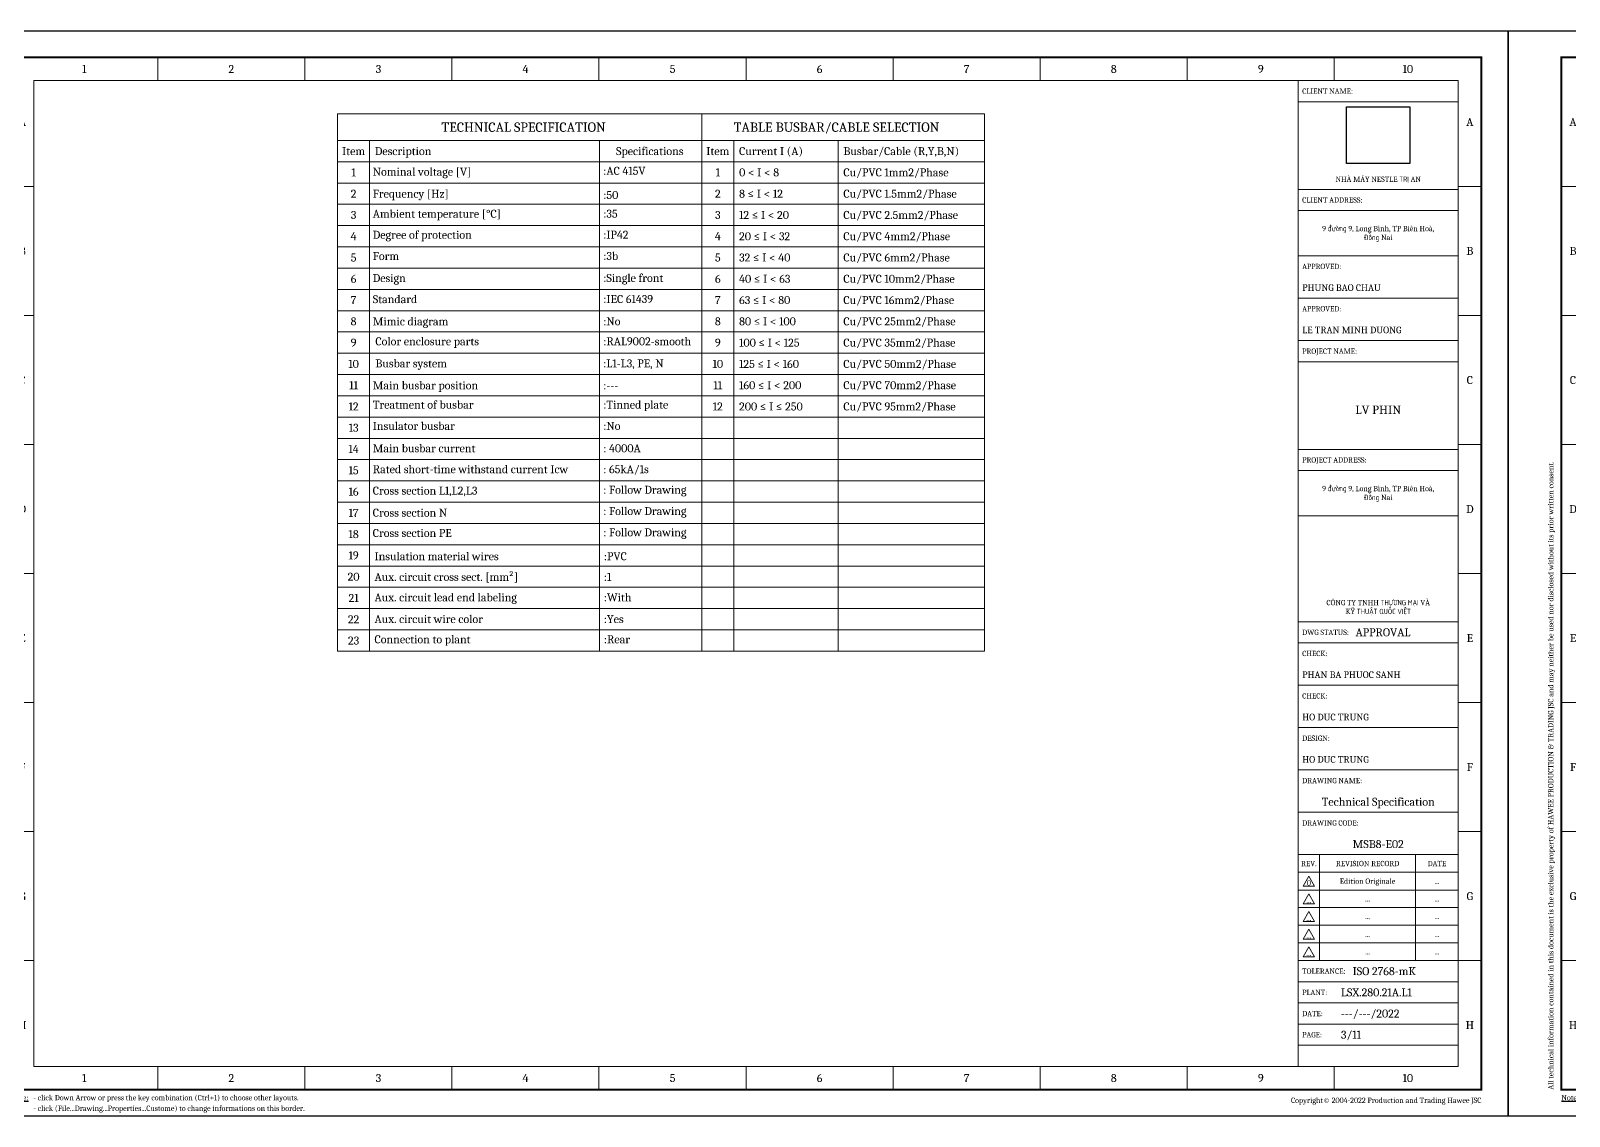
# Model space of a CAD drawing. Header units: millimetres. Extents: x -116965 to 323937, y 291661 to 566926.
# Drawn here: x -82912 to -74837, y 323790 to 329491 of the extents above; entities that cross this region are included whole.
import ezdxf
from ezdxf.enums import TextEntityAlignment as Align

# ---------------------------------------------------------------- set-up
doc = ezdxf.new("R2010")
doc.units = ezdxf.units.MM
doc.layers.get('0').update_dxf_attribs({"lineweight": 18})
doc.styles.add('hwBorder', font='Cambria.ttf')
doc.styles.add('hwTech', font='Cambria.ttf')
picture_1 = doc.add_image_def('image1.png', size_in_pixel=(430, 385))

# ---------------------------------------------------------------- blocks, each defined once
blk = doc.blocks.new('*U1980')
at = {"color": 5}
for p, q in [((37.57, 198.62), (37.57, 194.28)), ((65.14, 198.62), (65.14, 194.28)), ((92.7, 198.62), (92.7, 194.28)), ((120.27, 198.62), (120.27, 194.28)), ((147.84, 198.62), (147.84, 194.28)), ((175.41, 198.62), (175.41, 194.28)), ((202.98, 198.62), (202.98, 194.28)), ((230.54, 198.62), (230.54, 194.28)), ((258.11, 198.62), (258.11, 194.28)), ((10, 174.42), (14.34, 174.42)), ((285.68, 174.42), (281.34, 174.42)), ((10, 150.22), (14.34, 150.22)), ((285.68, 150.22), (281.34, 150.22)), ((10, 126.01), (14.34, 126.01)), ((285.68, 126.01), (281.34, 126.01)), ((10, 101.81), (14.34, 101.81)), ((285.68, 101.81), (281.34, 101.81)), ((10, 77.61), (14.34, 77.61)), ((285.68, 77.61), (281.34, 77.61)), ((10, 53.41), (14.34, 53.41)), ((285.68, 53.41), (281.34, 53.41)), ((10, 29.2), (14.34, 29.2)), ((285.68, 29.2), (281.34, 29.2)), ((37.57, 5), (37.57, 9.34)), ((65.14, 5), (65.14, 9.34)), ((92.7, 5), (92.7, 9.34)), ((120.27, 5), (120.27, 9.34)), ((147.84, 5), (147.84, 9.34)), ((175.41, 5), (175.41, 9.34)), ((202.98, 5), (202.98, 9.34)), ((230.54, 5), (230.54, 9.34)), ((258.11, 5), (258.11, 9.34))]:
    blk.add_line(p, q, dxfattribs=at)
at = {"color": 5, "const_width": 0.35}
blk.add_lwpolyline([(10, 198.62), (285.68, 198.62), (285.68, 5), (10, 5)], close=True, dxfattribs=at)
at = {"color": 5}
for points in [[(14.34, 194.28), (281.34, 194.28), (281.34, 9.34), (14.34, 9.34)], [(251.34, 194.28), (281.34, 194.28), (281.34, 190.31), (251.34, 190.31)], [(251.34, 190.31), (281.34, 190.31), (281.34, 173.87), (251.34, 173.87)], [(251.34, 173.87), (281.34, 173.87), (281.34, 169.9), (251.34, 169.9)], [(251.34, 173.87), (281.34, 173.87), (281.34, 169.9), (251.34, 169.9)], [(251.34, 169.9), (281.34, 169.9), (281.34, 153.45), (251.34, 153.45)], [(251.34, 169.9), (281.34, 169.9), (281.34, 161.4), (251.34, 161.4)], [(251.34, 161.4), (281.34, 161.4), (281.34, 153.45), (251.34, 153.45)], [(251.34, 153.45), (281.34, 153.45), (281.34, 145.51), (251.34, 145.51)], [(251.34, 145.51), (281.34, 145.51), (281.34, 141.54), (251.34, 141.54)], [(251.34, 141.54), (281.34, 141.54), (281.34, 125.1), (251.34, 125.1)], [(251.34, 125.1), (281.34, 125.1), (281.34, 121.12), (251.34, 121.12)], [(251.34, 121.12), (281.34, 121.12), (281.34, 112.63), (251.34, 112.63)], [(251.34, 92.76), (281.34, 92.76), (281.34, 112.63), (251.34, 112.63)], [(251.34, 92.76), (281.34, 92.76), (281.34, 88.79), (251.34, 88.79)], [(251.34, 80.85), (281.34, 80.85), (281.34, 88.79), (251.34, 88.79)], [(251.34, 72.9), (281.34, 72.9), (281.34, 80.85), (251.34, 80.85)], [(251.34, 64.96), (281.34, 64.96), (281.34, 72.9), (251.34, 72.9)], [(251.34, 57.01), (281.34, 57.01), (281.34, 64.96), (251.34, 64.96)], [(251.34, 49.07), (281.34, 49.07), (281.34, 57.01), (251.34, 57.01)], [(251.34, 49.07), (255.34, 49.07), (255.34, 45.76), (251.34, 45.76)], [(255.34, 49.07), (273.34, 49.07), (273.34, 45.76), (255.34, 45.76)], [(273.34, 49.07), (281.34, 49.07), (281.34, 45.76), (273.34, 45.76)], [(251.34, 45.76), (255.34, 45.76), (255.34, 42.44), (251.34, 42.44)], [(255.34, 45.76), (273.34, 45.76), (273.34, 42.44), (255.34, 42.44)], [(273.34, 45.76), (281.34, 45.76), (281.34, 42.44), (273.34, 42.44)], [(251.34, 42.44), (255.34, 42.44), (255.34, 39.13), (251.34, 39.13)], [(255.34, 42.44), (273.34, 42.44), (273.34, 39.13), (255.34, 39.13)], [(273.34, 42.44), (281.34, 42.44), (281.34, 39.13), (273.34, 39.13)], [(251.34, 39.13), (255.34, 39.13), (255.34, 35.82), (251.34, 35.82)], [(255.34, 39.13), (273.34, 39.13), (273.34, 35.82), (255.34, 35.82)], [(273.34, 39.13), (281.34, 39.13), (281.34, 35.82), (273.34, 35.82)], [(251.34, 35.82), (255.34, 35.82), (255.34, 32.51), (251.34, 32.51)], [(255.34, 35.82), (273.34, 35.82), (273.34, 32.51), (255.34, 32.51)], [(273.34, 35.82), (281.34, 35.82), (281.34, 32.51), (273.34, 32.51)], [(251.34, 32.51), (255.34, 32.51), (255.34, 29.2), (251.34, 29.2)], [(255.34, 32.51), (273.34, 32.51), (273.34, 29.2), (255.34, 29.2)], [(273.34, 32.51), (281.34, 32.51), (281.34, 29.2), (273.34, 29.2)], [(251.34, 29.2), (281.34, 29.2), (281.34, 25.23), (251.34, 25.23)], [(251.34, 25.23), (281.34, 25.23), (281.34, 21.26), (251.34, 21.26)], [(251.34, 21.26), (281.34, 21.26), (281.34, 17.28), (251.34, 17.28)], [(251.34, 17.28), (281.34, 17.28), (281.34, 13.31), (251.34, 13.31)], [(251.34, 13.31), (281.34, 13.31), (281.34, 9.34), (251.34, 9.34)]]:
    blk.add_lwpolyline(points, close=True, dxfattribs=at)
at = {"color": 253}
for points in [[(253.34, 45.04), (252.26, 43.16), (254.42, 43.16)], [(253.34, 41.73), (252.26, 39.85), (254.42, 39.85)], [(253.34, 38.42), (252.26, 36.54), (254.42, 36.54)], [(253.34, 35.11), (252.26, 33.23), (254.42, 33.23)], [(253.34, 31.8), (252.26, 29.92), (254.42, 29.92)]]:
    blk.add_lwpolyline(points, close=True, dxfattribs=at)
at = {"layer": 'Defpoints', "color": 4}
blk.add_lwpolyline([(0, 203.62), (290.68, 203.62), (290.68, 0), (0, 0)], close=True, dxfattribs=at)
at = {"color": 253, "style": 'hwBorder'}
for s, height, p in [('1', 1.5, (23.78, 196.45)), ('2', 1.5, (51.35, 196.45)), ('3', 1.5, (78.92, 196.45)), ('4', 1.5, (106.49, 196.45)), ('5', 1.5, (134.06, 196.45)), ('6', 1.5, (161.62, 196.45)), ('7', 1.5, (189.19, 196.45)), ('8', 1.5, (216.76, 196.45)), ('9', 1.5, (244.33, 196.45)), ('10', 1.5, (271.89, 196.45)), ('A', 1.5, (12.17, 186.52)), ('A', 1.5, (283.51, 186.52)), ('B', 1.5, (12.17, 162.32)), ('B', 1.5, (283.51, 162.32)), ('C', 1.5, (12.17, 138.11)), ('C', 1.5, (283.51, 138.11)), ('D', 1.5, (12.17, 113.91)), ('D', 1.5, (283.51, 113.91)), ('E', 1.5, (12.17, 89.71)), ('E', 1.5, (283.51, 89.71)), ('F', 1.5, (12.17, 65.51)), ('F', 1.5, (283.51, 65.51)), ('REV.', 1, (253.34, 47.41)), ('REVISION RECORD', 1, (264.34, 47.41)), ('DATE', 1, (277.34, 47.41)), ('G', 1.5, (12.17, 41.3)), ('G', 1.5, (283.51, 41.3)), ('H', 1.5, (12.17, 17.1)), ('H', 1.5, (283.51, 17.1)), ('1', 1.5, (23.78, 7.17)), ('2', 1.5, (51.35, 7.17)), ('3', 1.5, (78.92, 7.17)), ('4', 1.5, (106.49, 7.17)), ('5', 1.5, (134.06, 7.17)), ('6', 1.5, (161.62, 7.17)), ('7', 1.5, (189.19, 7.17)), ('8', 1.5, (216.76, 7.17)), ('9', 1.5, (244.33, 7.17)), ('10', 1.5, (271.89, 7.17))]:
    blk.add_text(s, height=height, dxfattribs=at).set_placement(p, align=Align.MIDDLE_CENTER)
for s, height, p in [('CLIENT NAME:', 1, (252.09, 192.3)), ('CLIENT ADDRESS:', 1, (252.09, 171.88)), ('APPROVED:', 1, (252.09, 159.41)), ('PHUNG BAO CHAU', 1.25, (252.09, 155.44)), ('APPROVED:', 1, (252.09, 151.47)), ('LE TRAN MINH DUONG', 1.25, (252.09, 147.5)), ('PROJECT NAME:', 1, (252.09, 143.52)), ('PROJECT ADDRESS:', 1, (252.09, 123.11)), ('DWG STATUS:', 1, (252.09, 90.78)), ('CHECK:', 1, (252.09, 86.81)), ('PHAN BA PHUOC SANH', 1.25, (252.09, 82.83)), ('CHECK:', 1, (252.09, 78.86)), ('HO DUC TRUNG', 1.25, (252.09, 74.89)), ('DESIGN:', 1, (252.09, 70.92)), ('HO DUC TRUNG', 1.25, (252.09, 66.94)), ('DRAWING NAME:', 1, (252.09, 62.97)), ('DRAWING CODE:', 1, (252.09, 55.02)), ('TOLERANCE:', 1, (252.09, 27.22)), ('PLANT:', 1, (252.09, 23.24)), ('LSX.280.21A.L1', 1.5, (259.34, 23.24)), ('DATE:', 1, (252.09, 19.27)), ('---/---/2022', 1.5, (259.34, 19.27)), ('PAGE:', 1, (252.09, 15.3))]:
    blk.add_text(s, height=height, dxfattribs=at).set_placement(p, align=Align.MIDDLE_LEFT)
blk.add_text('All technical information contained in this document is the exclusive property of HAWEE PRODUCTION & TRADING JSC and may neither be used nor disclosed without its prior written consent. ', height=1, rotation=90, dxfattribs=at).set_placement((8, 5), align=Align.MIDDLE_LEFT)
at = {"color": 6, "style": 'hwBorder'}
blk.add_text('APPROVAL', height=1.5, dxfattribs=at).set_placement((262.09, 90.78), align=Align.MIDDLE_LEFT)
at = {"color": 253, "style": 'hwBorder'}
blk.add_text('Copyright© 2004-2022 Production and Trading Hawee JSC', height=1, dxfattribs=at).set_placement((285.68, 3), align=Align.MIDDLE_RIGHT)
at = {"color": 253, "char_height": 1, "attachment_point": 5, "style": 'hwBorder'}
for s, insert in [('NHÀ MÁY NESTLE TRỊ AN', (266.34, 175.67)), ('CÔNG TY TNHH THƯƠNG MẠI VÀ KỸ THUẬT QUỐC VIỆT', (266.34, 95.42))]:
    blk.add_mtext_dynamic_manual_height_columns(s, width=20.9263, gutter_width=12.5, heights=[0], dxfattribs=dict(at, insert=insert))
at = {"color": 253, "char_height": 1, "width": 30, "attachment_point": 5, "style": 'hwBorder'}
for insert in [(266.34, 165.54), (266.34, 116.77)]:
    blk.add_mtext('9 đường 9, Long Bình, TP Biên Hoà,\\PĐồng Nai', dxfattribs=dict(at, insert=insert))
at = {"color": 253, "insert": (266.34, 132.52), "char_height": 1.6, "width": 30, "attachment_point": 5, "line_spacing_factor": 0.75, "style": 'hwBorder'}
blk.add_mtext('LV PHIN', dxfattribs=at)
at = {"color": 6, "style": 'hwBorder', "flags": 8}
for tag, p in [("DWG'SNAME", (266.34, 59)), ("DWG'SCODE2", (266.34, 51.05))]:
    blk.add_attdef(tag, text='', height=1.5, dxfattribs=at).set_placement(p, align=Align.MIDDLE_CENTER)
at = {"color": 253, "style": 'hwBorder', "flags": 8}
for tag, p in [('REV_0', (253.34, 43.79)), ('REV_MODIFY0', (264.34, 44.1)), ('REV_DATE0', (277.34, 44.1)), ('REV_1', (253.34, 40.48)), ('REV_MODIFY1', (264.34, 40.79)), ('REV_DATE1', (277.34, 40.79)), ('REV_2', (253.34, 37.17)), ('REV_MODIFY2', (264.34, 37.48)), ('REV_DATE2', (277.34, 37.48)), ('REV_MODIFY3', (264.34, 34.17)), ('REV_DATE3', (277.34, 34.17)), ('REV_3', (253.34, 33.86)), ('REV_4', (253.34, 30.55)), ('REV_MODIFY4', (264.34, 30.86)), ('REV_DATE4', (277.34, 30.86))]:
    blk.add_attdef(tag, text='', height=1, dxfattribs=at).set_placement(p, align=Align.MIDDLE_CENTER)
at = {"color": 6, "style": 'hwBorder', "flags": 8}
for tag, p in [('TOLERANCE', (261.54, 27.22)), ('PAGE', (259.34, 15.3))]:
    blk.add_attdef(tag, text='', height=1.5, dxfattribs=at).set_placement(p, align=Align.MIDDLE_LEFT)
at = {"layer": 'Defpoints', "color": 253, "style": 'hwBorder'}
for s, p in [('%%UNote:', (10, 3.5)), ('- click Down Arrow or press the key combination (Ctrl+1) to choose other layouts.', (14.23, 3.5)), ('- click (File...Drawing...Properties...Custome) to change informations on this border.', (14.23, 1.5))]:
    blk.add_text(s, height=1, dxfattribs=at).set_placement(p, align=Align.MIDDLE_LEFT)
at = {"lineweight": -3, "ltscale": 5}
image = blk.add_image(picture_1, insert=(260.4, 178.75), size_in_units=(11.87, 10.63), dxfattribs=at)
image.dxf.flags = 7

msp = doc.modelspace()

# ---------------------------------------------------------------- linework, layer by layer
at = {"color": 0}
for points in [[(-81301.422602, 328914.732303), (-79389.589136, 328914.732303), (-79389.589136, 329054.441103), (-81301.422602, 329054.441103)], [(-79389.589136, 328914.732303), (-77906.347376, 328914.732303), (-77906.347376, 329054.441103), (-79389.589136, 329054.441103)], [(-81301.422602, 328802.965263), (-81133.772042, 328802.965263), (-81133.772042, 328914.732303), (-81301.422602, 328914.732303)], [(-81133.772042, 328802.965263), (-79927.632498, 328802.965263), (-79927.632498, 328914.732303), (-81133.772042, 328914.732303)], [(-79927.632498, 328802.965263), (-79389.589136, 328802.965263), (-79389.589136, 328914.732303), (-79927.632498, 328914.732303)], [(-79389.589136, 328802.965263), (-79221.938576, 328802.965263), (-79221.938576, 328914.732303), (-79389.589136, 328914.732303)], [(-79221.938576, 328802.965263), (-78674.745776, 328802.965263), (-78674.745776, 328914.732303), (-79221.938576, 328914.732303)], [(-78674.745776, 328802.965263), (-77906.347376, 328802.965263), (-77906.347376, 328914.732303), (-78674.745776, 328914.732303)], [(-81301.422602, 328691.198223), (-81133.772042, 328691.198223), (-81133.772042, 328802.965263), (-81301.422602, 328802.965263)], [(-81133.772042, 328691.198223), (-79927.632498, 328691.198223), (-79927.632498, 328802.965263), (-81133.772042, 328802.965263)], [(-79927.632498, 328691.198223), (-79389.589136, 328691.198223), (-79389.589136, 328802.965263), (-79927.632498, 328802.965263)], [(-79389.589136, 328691.198223), (-79221.938576, 328691.198223), (-79221.938576, 328802.965263), (-79389.589136, 328802.965263)], [(-79221.938576, 328691.198223), (-78674.745776, 328691.198223), (-78674.745776, 328802.965263), (-79221.938576, 328802.965263)], [(-78674.745776, 328691.198223), (-77906.347376, 328691.198223), (-77906.347376, 328802.965263), (-78674.745776, 328802.965263)], [(-81301.422602, 328579.431183), (-81133.772042, 328579.431183), (-81133.772042, 328691.198223), (-81301.422602, 328691.198223)], [(-81133.772042, 328579.431183), (-79927.632498, 328579.431183), (-79927.632498, 328691.198223), (-81133.772042, 328691.198223)], [(-79927.632498, 328579.431183), (-79389.589136, 328579.431183), (-79389.589136, 328691.198223), (-79927.632498, 328691.198223)], [(-79389.589136, 328579.431183), (-79221.938576, 328579.431183), (-79221.938576, 328691.198223), (-79389.589136, 328691.198223)], [(-79221.938576, 328579.431183), (-78674.745776, 328579.431183), (-78674.745776, 328691.198223), (-79221.938576, 328691.198223)], [(-78674.745776, 328579.431183), (-77906.347376, 328579.431183), (-77906.347376, 328691.198223), (-78674.745776, 328691.198223)], [(-78674.745776, 328579.431183), (-77906.347376, 328579.431183), (-77906.347376, 328691.198223), (-78674.745776, 328691.198223)], [(-81301.422602, 328467.664143), (-81133.772042, 328467.664143), (-81133.772042, 328579.431183), (-81301.422602, 328579.431183)], [(-81133.772042, 328467.664143), (-79927.632498, 328467.664143), (-79927.632498, 328579.431183), (-81133.772042, 328579.431183)], [(-79927.632498, 328467.664143), (-79389.589136, 328467.664143), (-79389.589136, 328579.431183), (-79927.632498, 328579.431183)], [(-79389.589136, 328467.664143), (-79221.938576, 328467.664143), (-79221.938576, 328579.431183), (-79389.589136, 328579.431183)], [(-78674.745776, 328467.664143), (-77906.347376, 328467.664143), (-77906.347376, 328579.431183), (-78674.745776, 328579.431183)], [(-81301.422602, 328355.897103), (-81133.772042, 328355.897103), (-81133.772042, 328467.664143), (-81301.422602, 328467.664143)], [(-81133.772042, 328355.897103), (-79927.632498, 328355.897103), (-79927.632498, 328467.664143), (-81133.772042, 328467.664143)], [(-79927.632498, 328355.897103), (-79389.589136, 328355.897103), (-79389.589136, 328467.664143), (-79927.632498, 328467.664143)], [(-79389.589136, 328355.897103), (-79221.938576, 328355.897103), (-79221.938576, 328467.664143), (-79389.589136, 328467.664143)], [(-79221.938576, 328355.897103), (-78674.745776, 328355.897103), (-78674.745776, 328467.664143), (-79221.938576, 328467.664143)], [(-78674.745776, 328355.897103), (-77906.347376, 328355.897103), (-77906.347376, 328467.664143), (-78674.745776, 328467.664143)], [(-81301.422602, 328244.130063), (-81133.772042, 328244.130063), (-81133.772042, 328355.897103), (-81301.422602, 328355.897103)], [(-81133.772042, 328244.130063), (-79927.632498, 328244.130063), (-79927.632498, 328355.897103), (-81133.772042, 328355.897103)], [(-79927.632498, 328244.130063), (-79389.589136, 328244.130063), (-79389.589136, 328355.897103), (-79927.632498, 328355.897103)], [(-79389.589136, 328244.130063), (-79221.938576, 328244.130063), (-79221.938576, 328355.897103), (-79389.589136, 328355.897103)], [(-78674.745776, 328244.130063), (-77906.347376, 328244.130063), (-77906.347376, 328355.897103), (-78674.745776, 328355.897103)], [(-81301.422602, 328132.363023), (-81133.772042, 328132.363023), (-81133.772042, 328244.130063), (-81301.422602, 328244.130063)], [(-81133.772042, 328132.363023), (-79927.632498, 328132.363023), (-79927.632498, 328244.130063), (-81133.772042, 328244.130063)], [(-79927.632498, 328132.363023), (-79389.589136, 328132.363023), (-79389.589136, 328244.130063), (-79927.632498, 328244.130063)], [(-79389.589136, 328132.363023), (-79221.938576, 328132.363023), (-79221.938576, 328244.130063), (-79389.589136, 328244.130063)], [(-79221.938576, 328132.363023), (-78674.745776, 328132.363023), (-78674.745776, 328244.130063), (-79221.938576, 328244.130063)], [(-78674.745776, 328132.363023), (-77906.347376, 328132.363023), (-77906.347376, 328244.130063), (-78674.745776, 328244.130063)], [(-81301.422602, 328020.595983), (-81133.772042, 328020.595983), (-81133.772042, 328132.363023), (-81301.422602, 328132.363023)], [(-81133.772042, 328020.595983), (-79927.632498, 328020.595983), (-79927.632498, 328132.363023), (-81133.772042, 328132.363023)], [(-79927.632498, 328020.595983), (-79389.589136, 328020.595983), (-79389.589136, 328132.363023), (-79927.632498, 328132.363023)], [(-79389.589136, 328020.595983), (-79221.938576, 328020.595983), (-79221.938576, 328132.363023), (-79389.589136, 328132.363023)], [(-79221.938576, 328020.595983), (-78674.745776, 328020.595983), (-78674.745776, 328132.363023), (-79221.938576, 328132.363023)], [(-78674.745776, 328020.595983), (-77906.347376, 328020.595983), (-77906.347376, 328132.363023), (-78674.745776, 328132.363023)], [(-81301.422602, 327908.828943), (-81133.772042, 327908.828943), (-81133.772042, 328020.595983), (-81301.422602, 328020.595983)], [(-81133.772042, 327908.828943), (-79927.632498, 327908.828943), (-79927.632498, 328020.595983), (-81133.772042, 328020.595983)], [(-79927.632498, 327908.828943), (-79389.589136, 327908.828943), (-79389.589136, 328020.595983), (-79927.632498, 328020.595983)], [(-79389.589136, 327908.828943), (-79221.938576, 327908.828943), (-79221.938576, 328020.595983), (-79389.589136, 328020.595983)], [(-79221.938576, 327908.828943), (-78674.745776, 327908.828943), (-78674.745776, 328020.595983), (-79221.938576, 328020.595983)], [(-78674.745776, 327908.828943), (-77906.347376, 327908.828943), (-77906.347376, 328020.595983), (-78674.745776, 328020.595983)], [(-81301.422602, 327797.061903), (-81133.772042, 327797.061903), (-81133.772042, 327908.828943), (-81301.422602, 327908.828943)], [(-81133.772042, 327797.061903), (-79927.632498, 327797.061903), (-79927.632498, 327908.828943), (-81133.772042, 327908.828943)], [(-79927.632498, 327797.061903), (-79389.589136, 327797.061903), (-79389.589136, 327908.828943), (-79927.632498, 327908.828943)], [(-79389.589136, 327797.061903), (-79221.938576, 327797.061903), (-79221.938576, 327908.828943), (-79389.589136, 327908.828943)], [(-79221.938576, 327797.061903), (-78674.745776, 327797.061903), (-78674.745776, 327908.828943), (-79221.938576, 327908.828943)], [(-78674.745776, 327797.061903), (-77906.347376, 327797.061903), (-77906.347376, 327908.828943), (-78674.745776, 327908.828943)], [(-81301.422602, 327685.294863), (-81133.772042, 327685.294863), (-81133.772042, 327797.061903), (-81301.422602, 327797.061903)], [(-81133.772042, 327685.294863), (-79927.632498, 327685.294863), (-79927.632498, 327797.061903), (-81133.772042, 327797.061903)], [(-79927.632498, 327685.294863), (-79389.589136, 327685.294863), (-79389.589136, 327797.061903), (-79927.632498, 327797.061903)], [(-79389.589136, 327685.294863), (-79221.938576, 327685.294863), (-79221.938576, 327797.061903), (-79389.589136, 327797.061903)], [(-79221.938576, 327685.294863), (-78674.745776, 327685.294863), (-78674.745776, 327797.061903), (-79221.938576, 327797.061903)], [(-78674.745776, 327685.294863), (-77906.347376, 327685.294863), (-77906.347376, 327797.061903), (-78674.745776, 327797.061903)], [(-81301.422602, 327573.527823), (-81133.772042, 327573.527823), (-81133.772042, 327685.294863), (-81301.422602, 327685.294863)], [(-81133.772042, 327573.527823), (-79927.632498, 327573.527823), (-79927.632498, 327685.294863), (-81133.772042, 327685.294863)], [(-79927.632498, 327573.527823), (-79389.589136, 327573.527823), (-79389.589136, 327685.294863), (-79927.632498, 327685.294863)], [(-79389.589136, 327573.527823), (-79221.938576, 327573.527823), (-79221.938576, 327685.294863), (-79389.589136, 327685.294863)], [(-79221.938576, 327573.527823), (-78674.745776, 327573.527823), (-78674.745776, 327685.294863), (-79221.938576, 327685.294863)], [(-78674.745776, 327573.527823), (-77906.347376, 327573.527823), (-77906.347376, 327685.294863), (-78674.745776, 327685.294863)], [(-81301.422602, 327461.760783), (-81133.772042, 327461.760783), (-81133.772042, 327573.527823), (-81301.422602, 327573.527823)], [(-81133.772042, 327461.760783), (-79927.632498, 327461.760783), (-79927.632498, 327573.527823), (-81133.772042, 327573.527823)], [(-79927.632498, 327461.760783), (-79389.589136, 327461.760783), (-79389.589136, 327573.527823), (-79927.632498, 327573.527823)], [(-79389.589136, 327461.760783), (-79221.938576, 327461.760783), (-79221.938576, 327573.527823), (-79389.589136, 327573.527823)], [(-79221.938576, 327461.760783), (-78674.745776, 327461.760783), (-78674.745776, 327573.527823), (-79221.938576, 327573.527823)], [(-78674.745776, 327461.760783), (-77906.347376, 327461.760783), (-77906.347376, 327573.527823), (-78674.745776, 327573.527823)], [(-81301.422602, 327349.993743), (-81133.772042, 327349.993743), (-81133.772042, 327461.760783), (-81301.422602, 327461.760783)], [(-81133.772042, 327349.993743), (-79927.632498, 327349.993743), (-79927.632498, 327461.760783), (-81133.772042, 327461.760783)], [(-79927.632498, 327349.993743), (-79389.589136, 327349.993743), (-79389.589136, 327461.760783), (-79927.632498, 327461.760783)], [(-79389.589136, 327349.993743), (-79221.938576, 327349.993743), (-79221.938576, 327461.760783), (-79389.589136, 327461.760783)], [(-79221.938576, 327349.993743), (-78674.745776, 327349.993743), (-78674.745776, 327461.760783), (-79221.938576, 327461.760783)], [(-78674.745776, 327349.993743), (-77906.347376, 327349.993743), (-77906.347376, 327461.760783), (-78674.745776, 327461.760783)], [(-81301.422602, 327238.226703), (-81133.772042, 327238.226703), (-81133.772042, 327349.993743), (-81301.422602, 327349.993743)], [(-81133.772042, 327238.226703), (-79927.632498, 327238.226703), (-79927.632498, 327349.993743), (-81133.772042, 327349.993743)], [(-79927.632498, 327238.226703), (-79389.589136, 327238.226703), (-79389.589136, 327349.993743), (-79927.632498, 327349.993743)], [(-79389.589136, 327238.226703), (-79221.938576, 327238.226703), (-79221.938576, 327349.993743), (-79389.589136, 327349.993743)], [(-79221.938576, 327238.226703), (-78674.745776, 327238.226703), (-78674.745776, 327349.993743), (-79221.938576, 327349.993743)], [(-78674.745776, 327238.226703), (-77906.347376, 327238.226703), (-77906.347376, 327349.993743), (-78674.745776, 327349.993743)], [(-81301.422602, 327126.459663), (-81133.772042, 327126.459663), (-81133.772042, 327238.226703), (-81301.422602, 327238.226703)], [(-81133.772042, 327126.459663), (-79927.632498, 327126.459663), (-79927.632498, 327238.226703), (-81133.772042, 327238.226703)], [(-79927.632498, 327126.459663), (-79389.589136, 327126.459663), (-79389.589136, 327238.226703), (-79927.632498, 327238.226703)], [(-79389.589136, 327126.459663), (-79221.938576, 327126.459663), (-79221.938576, 327238.226703), (-79389.589136, 327238.226703)], [(-79221.938576, 327126.459663), (-78674.745776, 327126.459663), (-78674.745776, 327238.226703), (-79221.938576, 327238.226703)], [(-78674.745776, 327126.459663), (-77906.347376, 327126.459663), (-77906.347376, 327238.226703), (-78674.745776, 327238.226703)], [(-81301.422602, 327014.692623), (-81133.772042, 327014.692623), (-81133.772042, 327126.459663), (-81301.422602, 327126.459663)], [(-81133.772042, 327014.692623), (-79927.632498, 327014.692623), (-79927.632498, 327126.459663), (-81133.772042, 327126.459663)], [(-79927.632498, 327014.692623), (-79389.589136, 327014.692623), (-79389.589136, 327126.459663), (-79927.632498, 327126.459663)], [(-79389.589136, 327014.692623), (-79221.938576, 327014.692623), (-79221.938576, 327126.459663), (-79389.589136, 327126.459663)], [(-79221.938576, 327014.692623), (-78674.745776, 327014.692623), (-78674.745776, 327126.459663), (-79221.938576, 327126.459663)], [(-78674.745776, 327014.692623), (-77906.347376, 327014.692623), (-77906.347376, 327126.459663), (-78674.745776, 327126.459663)], [(-81301.422602, 326902.925583), (-81133.772042, 326902.925583), (-81133.772042, 327014.692623), (-81301.422602, 327014.692623)], [(-81133.772042, 326902.925583), (-79927.632498, 326902.925583), (-79927.632498, 327014.692623), (-81133.772042, 327014.692623)], [(-79927.632498, 326902.925583), (-79389.589136, 326902.925583), (-79389.589136, 327014.692623), (-79927.632498, 327014.692623)], [(-79389.589136, 326902.925583), (-79221.938576, 326902.925583), (-79221.938576, 327014.692623), (-79389.589136, 327014.692623)], [(-79221.938576, 326902.925583), (-78674.745776, 326902.925583), (-78674.745776, 327014.692623), (-79221.938576, 327014.692623)], [(-78674.745776, 326902.925583), (-77906.347376, 326902.925583), (-77906.347376, 327014.692623), (-78674.745776, 327014.692623)], [(-81301.422602, 326791.158543), (-81133.772042, 326791.158543), (-81133.772042, 326902.925583), (-81301.422602, 326902.925583)], [(-81133.772042, 326791.158543), (-79927.632498, 326791.158543), (-79927.632498, 326902.925583), (-81133.772042, 326902.925583)], [(-79927.632498, 326791.158543), (-79389.589136, 326791.158543), (-79389.589136, 326902.925583), (-79927.632498, 326902.925583)], [(-79389.589136, 326791.158543), (-79221.938576, 326791.158543), (-79221.938576, 326902.925583), (-79389.589136, 326902.925583)], [(-79221.938576, 326791.158543), (-78674.745776, 326791.158543), (-78674.745776, 326902.925583), (-79221.938576, 326902.925583)], [(-78674.745776, 326791.158543), (-77906.347376, 326791.158543), (-77906.347376, 326902.925583), (-78674.745776, 326902.925583)], [(-81301.422602, 326679.391503), (-81133.772042, 326679.391503), (-81133.772042, 326791.158543), (-81301.422602, 326791.158543)], [(-81133.772042, 326679.391503), (-79927.632498, 326679.391503), (-79927.632498, 326791.158543), (-81133.772042, 326791.158543)], [(-79927.632498, 326679.391503), (-79389.589136, 326679.391503), (-79389.589136, 326791.158543), (-79927.632498, 326791.158543)], [(-79389.589136, 326679.391503), (-79221.938576, 326679.391503), (-79221.938576, 326791.158543), (-79389.589136, 326791.158543)], [(-79221.938576, 326679.391503), (-78674.745776, 326679.391503), (-78674.745776, 326791.158543), (-79221.938576, 326791.158543)], [(-78674.745776, 326679.391503), (-77906.347376, 326679.391503), (-77906.347376, 326791.158543), (-78674.745776, 326791.158543)], [(-81301.422602, 326567.624463), (-81133.772042, 326567.624463), (-81133.772042, 326679.391503), (-81301.422602, 326679.391503)], [(-81133.772042, 326567.624463), (-79927.632498, 326567.624463), (-79927.632498, 326679.391503), (-81133.772042, 326679.391503)], [(-79927.632498, 326567.624463), (-79389.589136, 326567.624463), (-79389.589136, 326679.391503), (-79927.632498, 326679.391503)], [(-79389.589136, 326567.624463), (-79221.938576, 326567.624463), (-79221.938576, 326679.391503), (-79389.589136, 326679.391503)], [(-79221.938576, 326567.624463), (-78674.745776, 326567.624463), (-78674.745776, 326679.391503), (-79221.938576, 326679.391503)], [(-78674.745776, 326567.624463), (-77906.347376, 326567.624463), (-77906.347376, 326679.391503), (-78674.745776, 326679.391503)], [(-81301.422602, 326455.857423), (-81133.772042, 326455.857423), (-81133.772042, 326567.624463), (-81301.422602, 326567.624463)], [(-81133.772042, 326455.857423), (-79927.632498, 326455.857423), (-79927.632498, 326567.624463), (-81133.772042, 326567.624463)], [(-79927.632498, 326455.857423), (-79389.589136, 326455.857423), (-79389.589136, 326567.624463), (-79927.632498, 326567.624463)], [(-79389.589136, 326455.857423), (-79221.938576, 326455.857423), (-79221.938576, 326567.624463), (-79389.589136, 326567.624463)], [(-79221.938576, 326455.857423), (-78674.745776, 326455.857423), (-78674.745776, 326567.624463), (-79221.938576, 326567.624463)], [(-78674.745776, 326455.857423), (-77906.347376, 326455.857423), (-77906.347376, 326567.624463), (-78674.745776, 326567.624463)], [(-81301.422602, 326344.090383), (-81133.772042, 326344.090383), (-81133.772042, 326455.857423), (-81301.422602, 326455.857423)], [(-81133.772042, 326344.090383), (-79927.632498, 326344.090383), (-79927.632498, 326455.857423), (-81133.772042, 326455.857423)], [(-79927.632498, 326344.090383), (-79389.589136, 326344.090383), (-79389.589136, 326455.857423), (-79927.632498, 326455.857423)], [(-79389.589136, 326344.090383), (-79221.938576, 326344.090383), (-79221.938576, 326455.857423), (-79389.589136, 326455.857423)], [(-79221.938576, 326344.090383), (-78674.745776, 326344.090383), (-78674.745776, 326455.857423), (-79221.938576, 326455.857423)], [(-78674.745776, 326344.090383), (-77906.347376, 326344.090383), (-77906.347376, 326455.857423), (-78674.745776, 326455.857423)], [(-81301.422602, 326232.323343), (-81133.772042, 326232.323343), (-81133.772042, 326344.090383), (-81301.422602, 326344.090383)], [(-81133.772042, 326232.323343), (-79927.632498, 326232.323343), (-79927.632498, 326344.090383), (-81133.772042, 326344.090383)], [(-79927.632498, 326232.323343), (-79389.589136, 326232.323343), (-79389.589136, 326344.090383), (-79927.632498, 326344.090383)], [(-79389.589136, 326232.323343), (-79221.938576, 326232.323343), (-79221.938576, 326344.090383), (-79389.589136, 326344.090383)], [(-79221.938576, 326232.323343), (-78674.745776, 326232.323343), (-78674.745776, 326344.090383), (-79221.938576, 326344.090383)], [(-78674.745776, 326232.323343), (-77906.347376, 326232.323343), (-77906.347376, 326344.090383), (-78674.745776, 326344.090383)]]:
    msp.add_lwpolyline(points, close=True, dxfattribs=at)

# ---------------------------------------------------------------- block references
at = {"ltscale": 5}
ref = msp.add_blockref('*U1980', (-83296.99254, 323789.550121), dxfattribs=dict(at, xscale=28, yscale=28, zscale=28))
ref.add_attrib("DWG'SNAME", 'Technical Specification', dxfattribs={"color": 6, "height": 42, "style": 'hwBorder', "flags": 8}).set_placement((-75839.48654, 325441.480121), align=Align.MIDDLE_CENTER)
ref.add_attrib("DWG'SCODE2", 'MSB8-E02', dxfattribs={"color": 6, "height": 42, "style": 'hwBorder', "flags": 8}).set_placement((-75839.48654, 325219.011721), align=Align.MIDDLE_CENTER)
ref.add_attrib('PAGE', '3/11', dxfattribs={"color": 6, "height": 42, "style": 'hwBorder', "flags": 8}).set_placement((-76035.48654, 324217.905321), align=Align.MIDDLE_LEFT)
ref.add_attrib('TOLERANCE', 'ISO 2768-mK', dxfattribs={"color": 6, "height": 42, "style": 'hwBorder'}).set_placement((-75973.88654, 324551.606521), align=Align.MIDDLE_LEFT)
ref.add_attrib('REV_0', '0', dxfattribs={"color": 253, "height": 28, "style": 'hwBorder', "flags": 8}).set_placement((-76203.48654, 325015.602921), align=Align.MIDDLE_CENTER)
ref.add_attrib('REV_DATE0', '...', dxfattribs={"color": 253, "height": 28, "style": 'hwBorder', "flags": 8}).set_placement((-75531.48654, 325024.352921), align=Align.MIDDLE_CENTER)
ref.add_attrib('REV_MODIFY0', 'Edition Originale', dxfattribs={"color": 253, "height": 28, "style": 'hwBorder', "flags": 8}).set_placement((-75895.48654, 325024.352921), align=Align.MIDDLE_CENTER)
ref.add_attrib('REV_1', '...', dxfattribs={"color": 253, "height": 28, "style": 'hwBorder', "flags": 8}).set_placement((-76203.48654, 324922.906121), align=Align.MIDDLE_CENTER)
ref.add_attrib('REV_DATE1', '...', dxfattribs={"color": 253, "height": 28, "style": 'hwBorder', "flags": 8}).set_placement((-75531.48654, 324931.656121), align=Align.MIDDLE_CENTER)
ref.add_attrib('REV_MODIFY1', '...', dxfattribs={"color": 253, "height": 28, "style": 'hwBorder', "flags": 8}).set_placement((-75895.48654, 324931.656121), align=Align.MIDDLE_CENTER)
ref.add_attrib('REV_2', '...', dxfattribs={"color": 253, "height": 28, "style": 'hwBorder', "flags": 8}).set_placement((-76203.48654, 324830.212121), align=Align.MIDDLE_CENTER)
ref.add_attrib('REV_DATE2', '...', dxfattribs={"color": 253, "height": 28, "style": 'hwBorder', "flags": 8}).set_placement((-75531.48654, 324838.962121), align=Align.MIDDLE_CENTER)
ref.add_attrib('REV_MODIFY2', '...', dxfattribs={"color": 253, "height": 28, "style": 'hwBorder', "flags": 8}).set_placement((-75895.48654, 324838.962121), align=Align.MIDDLE_CENTER)
ref.add_attrib('REV_3', '...', dxfattribs={"color": 253, "height": 28, "style": 'hwBorder', "flags": 8}).set_placement((-76203.48654, 324737.518121), align=Align.MIDDLE_CENTER)
ref.add_attrib('REV_DATE3', '...', dxfattribs={"color": 253, "height": 28, "style": 'hwBorder', "flags": 8}).set_placement((-75531.48654, 324746.268121), align=Align.MIDDLE_CENTER)
ref.add_attrib('REV_MODIFY3', '...', dxfattribs={"color": 253, "height": 28, "style": 'hwBorder', "flags": 8}).set_placement((-75895.48654, 324746.268121), align=Align.MIDDLE_CENTER)
ref.add_attrib('REV_4', '...', dxfattribs={"color": 253, "height": 28, "style": 'hwBorder', "flags": 8}).set_placement((-76203.48654, 324644.821321), align=Align.MIDDLE_CENTER)
ref.add_attrib('REV_DATE4', '...', dxfattribs={"color": 253, "height": 28, "style": 'hwBorder', "flags": 8}).set_placement((-75531.48654, 324653.571321), align=Align.MIDDLE_CENTER)
ref.add_attrib('REV_MODIFY4', '...', dxfattribs={"color": 253, "height": 28, "style": 'hwBorder', "flags": 8}).set_placement((-75895.48654, 324653.571321), align=Align.MIDDLE_CENTER)
ref = msp.add_blockref('*U1980', (-75157.982352, 323789.550121), dxfattribs=dict(at, xscale=28, yscale=28, zscale=28))
ref.add_attrib("DWG'SNAME", 'Notes and Legends', dxfattribs={"color": 6, "height": 42, "style": 'hwBorder', "flags": 8}).set_placement((-67700.476352, 325441.480121), align=Align.MIDDLE_CENTER)
ref.add_attrib("DWG'SCODE2", 'MSB8-E03', dxfattribs={"color": 6, "height": 42, "style": 'hwBorder', "flags": 8}).set_placement((-67700.476352, 325219.011721), align=Align.MIDDLE_CENTER)
ref.add_attrib('PAGE', '4/11', dxfattribs={"color": 6, "height": 42, "style": 'hwBorder', "flags": 8}).set_placement((-67896.476352, 324217.905321), align=Align.MIDDLE_LEFT)
ref.add_attrib('TOLERANCE', 'ISO 2768-mK', dxfattribs={"color": 6, "height": 42, "style": 'hwBorder'}).set_placement((-67834.876352, 324551.606521), align=Align.MIDDLE_LEFT)
ref.add_attrib('REV_0', '0', dxfattribs={"color": 253, "height": 28, "style": 'hwBorder', "flags": 8}).set_placement((-68064.476352, 325015.602921), align=Align.MIDDLE_CENTER)
ref.add_attrib('REV_DATE0', '...', dxfattribs={"color": 253, "height": 28, "style": 'hwBorder', "flags": 8}).set_placement((-67392.476352, 325024.352921), align=Align.MIDDLE_CENTER)
ref.add_attrib('REV_MODIFY0', 'Edition Originale', dxfattribs={"color": 253, "height": 28, "style": 'hwBorder', "flags": 8}).set_placement((-67756.476352, 325024.352921), align=Align.MIDDLE_CENTER)
ref.add_attrib('REV_1', '...', dxfattribs={"color": 253, "height": 28, "style": 'hwBorder', "flags": 8}).set_placement((-68064.476352, 324922.906121), align=Align.MIDDLE_CENTER)
ref.add_attrib('REV_DATE1', '...', dxfattribs={"color": 253, "height": 28, "style": 'hwBorder', "flags": 8}).set_placement((-67392.476352, 324931.656121), align=Align.MIDDLE_CENTER)
ref.add_attrib('REV_MODIFY1', '...', dxfattribs={"color": 253, "height": 28, "style": 'hwBorder', "flags": 8}).set_placement((-67756.476352, 324931.656121), align=Align.MIDDLE_CENTER)
ref.add_attrib('REV_2', '...', dxfattribs={"color": 253, "height": 28, "style": 'hwBorder', "flags": 8}).set_placement((-68064.476352, 324830.212121), align=Align.MIDDLE_CENTER)
ref.add_attrib('REV_DATE2', '...', dxfattribs={"color": 253, "height": 28, "style": 'hwBorder', "flags": 8}).set_placement((-67392.476352, 324838.962121), align=Align.MIDDLE_CENTER)
ref.add_attrib('REV_MODIFY2', '...', dxfattribs={"color": 253, "height": 28, "style": 'hwBorder', "flags": 8}).set_placement((-67756.476352, 324838.962121), align=Align.MIDDLE_CENTER)
ref.add_attrib('REV_3', '...', dxfattribs={"color": 253, "height": 28, "style": 'hwBorder', "flags": 8}).set_placement((-68064.476352, 324737.518121), align=Align.MIDDLE_CENTER)
ref.add_attrib('REV_DATE3', '...', dxfattribs={"color": 253, "height": 28, "style": 'hwBorder', "flags": 8}).set_placement((-67392.476352, 324746.268121), align=Align.MIDDLE_CENTER)
ref.add_attrib('REV_MODIFY3', '...', dxfattribs={"color": 253, "height": 28, "style": 'hwBorder', "flags": 8}).set_placement((-67756.476352, 324746.268121), align=Align.MIDDLE_CENTER)
ref.add_attrib('REV_4', '...', dxfattribs={"color": 253, "height": 28, "style": 'hwBorder', "flags": 8}).set_placement((-68064.476352, 324644.821321), align=Align.MIDDLE_CENTER)
ref.add_attrib('REV_DATE4', '...', dxfattribs={"color": 253, "height": 28, "style": 'hwBorder', "flags": 8}).set_placement((-67392.476352, 324653.571321), align=Align.MIDDLE_CENTER)
ref.add_attrib('REV_MODIFY4', '...', dxfattribs={"color": 253, "height": 28, "style": 'hwBorder', "flags": 8}).set_placement((-67756.476352, 324653.571321), align=Align.MIDDLE_CENTER)

# ---------------------------------------------------------------- texts
at = {"color": 3, "style": 'hwTech'}
for s, height, p in [('TECHNICAL SPECIFICATION', 49, (-80325.270586, 328984.586703)), ('TABLE BUSBAR/CABLE SELECTION', 49, (-78682.772839, 328984.586703)), ('Item', 42, (-81217.597324, 328858.848783)), ('Item', 42, (-79305.763858, 328858.848783))]:
    msp.add_text(s, height=height, dxfattribs=at).set_placement(p, align=Align.MIDDLE_CENTER)
for s, p in [('Description', (-81105.830282, 328858.848783)), ('Specifications', (-79839.908268, 328858.848783)), ('Current I (A)', (-79193.996816, 328858.848783)), ('Busbar/Cable (R,Y,B,N)', (-78646.804016, 328858.848783))]:
    msp.add_text(s, height=42, dxfattribs=at).set_placement(p, align=Align.MIDDLE_LEFT)
at = {"color": 0, "style": 'hwTech'}
for s, p in [('1', (-81217.59732, 328747.081742)), ('1', (-79305.763854, 328747.081742)), ('2', (-81217.59732, 328635.314702)), ('2', (-79305.763854, 328635.314702)), ('3', (-81217.59732, 328523.547662)), ('3', (-79305.763854, 328523.547662)), ('4', (-81217.59732, 328411.780622)), ('4', (-79305.763854, 328411.780622)), ('5', (-81217.59732, 328300.013582)), ('5', (-79305.763854, 328300.013582)), ('6', (-81217.59732, 328188.246542)), ('6', (-79305.763854, 328188.246542)), ('7', (-81217.59732, 328076.479502)), ('7', (-79305.763854, 328076.479502)), ('8', (-81217.59732, 327964.712462)), ('8', (-79305.763854, 327964.712462)), ('9', (-81217.59732, 327852.945422)), ('9', (-79305.763854, 327852.945422)), ('10', (-81217.59732, 327741.178382)), ('10', (-79305.763854, 327741.178382)), ('11', (-81217.59732, 327629.411342)), ('11', (-79305.763854, 327629.411342)), ('12', (-81217.59732, 327517.644302)), ('12', (-79305.763854, 327517.644302)), ('13', (-81217.59732, 327405.877262)), ('14', (-81217.59732, 327294.110222)), ('15', (-81217.59732, 327182.343182)), ('16', (-81217.59732, 327070.576142)), ('17', (-81217.59732, 326958.809102)), ('18', (-81217.59732, 326847.042062)), ('19', (-81217.59732, 326735.275022)), ('20', (-81217.59732, 326623.507982)), ('21', (-81217.59732, 326511.740942)), ('22', (-81217.59732, 326399.973902)), ('23', (-81217.59732, 326288.206862))]:
    msp.add_text(s, height=42, dxfattribs=at).set_placement(p, align=Align.MIDDLE_CENTER)
for s, p in [('Nominal voltage [V] ', (-81116.954249, 328750.6432)), (':AC 415V ', (-79907.26556, 328755.387403)), ('0 < I < 8', (-79193.996816, 328747.081743)), ('Cu/PVC 1mm2/Phase', (-78646.804016, 328747.081743)), ('Frequency [Hz] ', (-81116.954249, 328635.096749)), ('8 ≤ I < 12', (-79193.996816, 328635.314703)), ('Cu/PVC 1.5mm2/Phase', (-78646.804016, 328635.314703)), (':50', (-79907.26556, 328628.282705)), ('Ambient temperature [°C] ', (-81116.954249, 328529.672762)), (':35', (-79907.26556, 328530.287573)), ('12 ≤ I < 20', (-79193.996816, 328523.547663)), ('Cu/PVC 2.5mm2/Phase', (-78646.804016, 328523.547663)), ('Degree of protection ', (-81116.954249, 328419.370368)), (':IP42', (-79907.26556, 328419.985179)), ('20 ≤ I < 32', (-79193.996816, 328411.780623)), ('Cu/PVC 4mm2/Phase', (-78646.804016, 328411.780623)), (':3b', (-79907.26556, 328308.218139)), ('Form', (-81116.954249, 328307.603328)), ('32 ≤ I < 40', (-79193.996816, 328300.013583)), ('Cu/PVC 6mm2/Phase', (-78646.804016, 328300.013583)), ('Design ', (-81116.954249, 328192.001984)), (':Single front ', (-79907.26556, 328192.616795)), ('40 ≤ I < 63', (-79193.996816, 328188.246543)), ('Cu/PVC 10mm2/Phase', (-78646.804016, 328188.246543)), ('Standard ', (-81116.954249, 328081.287427)), (':IEC 61439 ', (-79907.26556, 328081.902238)), ('63 ≤ I < 80', (-79193.996816, 328076.479503)), ('Cu/PVC 16mm2/Phase', (-78646.804016, 328076.479503)), ('Mimic diagram ', (-81116.954249, 327964.469002)), (':No', (-79907.26556, 327965.083813)), ('80 ≤ I < 100', (-79193.996816, 327964.712463)), ('Cu/PVC 25mm2/Phase', (-78646.804016, 327964.712463)), ('^IColor enclosure parts ', (-81116.954249, 327859.725001)), (':RAL9002-smooth', (-79907.26556, 327859.725001)), ('100 ≤ I < 125', (-79193.996816, 327852.945423)), ('Cu/PVC 35mm2/Phase', (-78646.804016, 327852.945423)), ('^IBusbar system ', (-81116.954249, 327743.817141)), (':L1-L3, PE, N ', (-79907.26556, 327743.817141)), ('125 ≤ I < 160', (-79193.996816, 327741.178383)), ('Cu/PVC 50mm2/Phase', (-78646.804016, 327741.178383)), ('Main busbar position ', (-81116.954249, 327628.390558)), (':---', (-79907.26556, 327628.390558)), ('160 ≤ I < 200', (-79193.996816, 327629.411343)), ('Cu/PVC 70mm2/Phase', (-78646.804016, 327629.411343)), ('Treatment of busbar ', (-81116.954249, 327527.251042)), (':Tinned plate', (-79907.26556, 327527.251042)), ('200 ≤ I ≤ 250', (-79193.996816, 327517.644303)), ('Cu/PVC 95mm2/Phase', (-78646.804016, 327517.644303)), ('Insulator busbar', (-81116.954249, 327415.484002)), (':No', (-79907.26556, 327415.484002)), ('Main busbar current  ', (-81116.954249, 327297.961616)), (': 4000A', (-79907.26556, 327297.961616)), ('Rated short-time withstand current Icw', (-81116.954249, 327188.116218)), (': 65kA/1s', (-79907.26556, 327188.116218)), ('Cross section L1,L2,L3', (-81116.954249, 327075.635511)), (': Follow Drawing', (-79907.26556, 327080.098866)), ('Cross section N ', (-81116.954249, 326959.847696)), (': Follow Drawing', (-79907.26556, 326968.331826)), (': Follow Drawing', (-79907.26556, 326856.564786)), ('Cross section PE ', (-81116.954249, 326853.20249)), ('Insulation material wires ', (-81107.718362, 326730.89476)), (':PVC', (-79904.043149, 326730.89476)), ('Aux. circuit cross sect. [mm²] ', (-81107.718362, 326622.553845)), (':1', (-79904.043149, 326622.553845)), ('Aux. circuit lead end labeling ', (-81107.718362, 326514.894922)), (':With', (-79904.043149, 326514.894922)), ('Aux. circuit wire color ', (-81107.718362, 326400.947374)), (':Yes', (-79904.043149, 326400.947374)), ('Connection to plant ', (-81107.718362, 326294.637438)), (':Rear', (-79904.043149, 326294.637438))]:
    msp.add_text(s, height=42, dxfattribs=at).set_placement(p, align=Align.MIDDLE_LEFT)

doc.saveas('drawing.dxf')
